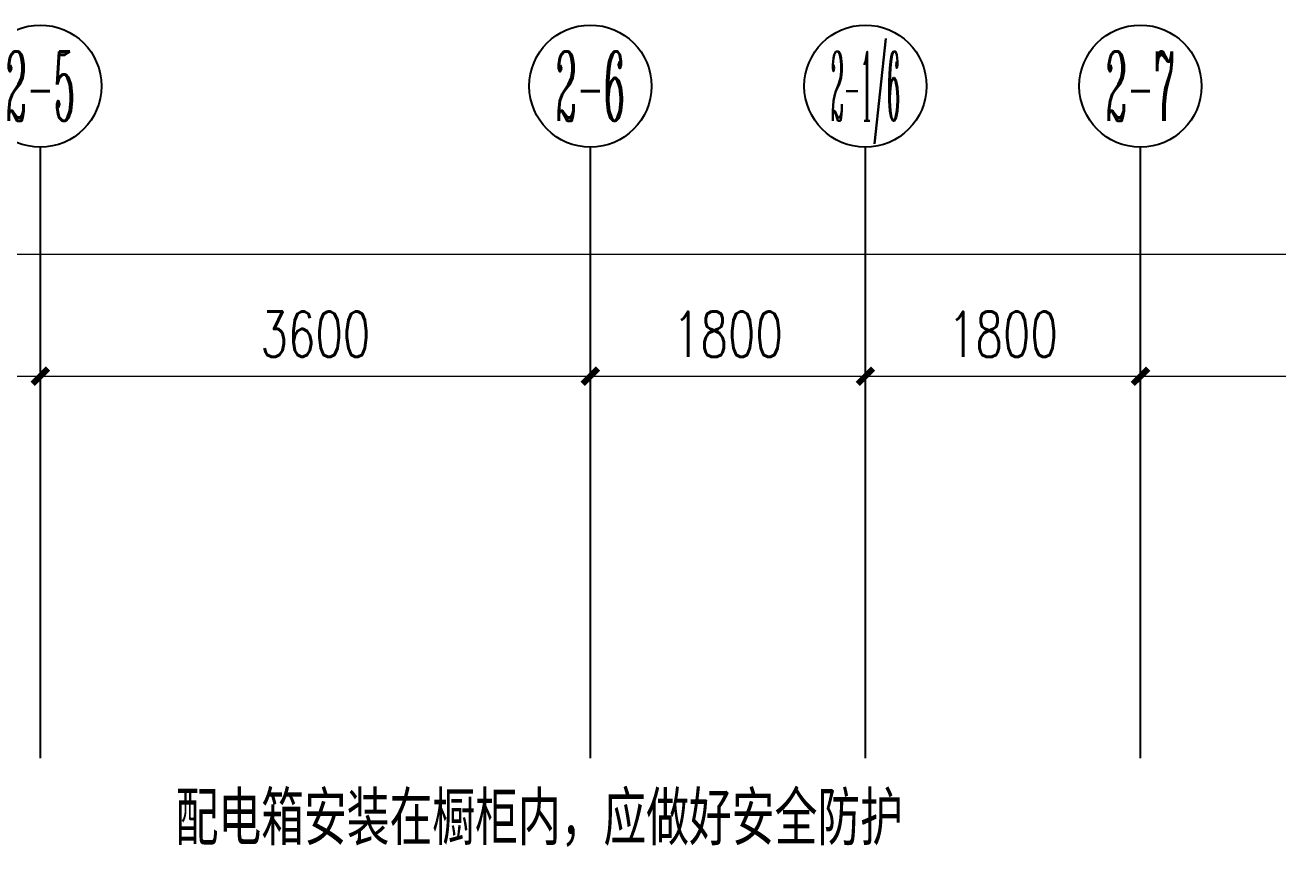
# Model space of a CAD drawing. Extents: x -9422388 to 15610651, y -1992469 to 953794.
# Drawn here: x -2665559 to -2657359, y -199188 to -193806 of the extents above; entities that cross this region are included whole.
import ezdxf
from ezdxf.enums import TextEntityAlignment as Align

# ---------------------------------------------------------------- set-up
doc = ezdxf.new("R2010")
doc.units = 0
doc.header["$LTSCALE"] = 1000
for name, color, linetype in [('AXIS', 3, 'Continuous'), ('AXIS_TEXT', 7, 'Continuous'), ('DIM-箱柜', 3, 'Continuous')]:
    doc.layers.add(name, color=color, linetype=linetype)
doc.layers.add('建筑底图', color=8, linetype='Continuous', lineweight=5)
doc.styles.add('_TCH_AXIS', font='COMPLEX', dxfattribs={"bigfont": 'GBCBIG'})
doc.styles.add('_TCH_DIM_T3', font='SIMPLEX', dxfattribs={"width": 0.705882, "bigfont": 'GBCBIG'})
doc.styles.add('_TEL_DIM', font='SIMPLEX', dxfattribs={"width": 0.8, "height": 3.5, "bigfont": 'HZTXT'})
doc.styles.add('COMPLEX', font='COMPLEX')
doc.dimstyles.new('_TCH_ARCH&&100', dxfattribs={"dimtxt": 297.5, "dimasz": 100, "dimexe": 250, "dimexo": 300, "dimgap": 126.25, "dimtad": 1, "dimdec": 0, "dimzin": 0, "dimdsep": 46, "dimtxsty": '_TCH_DIM_T3', "dimblk": 'ARCHTICK', "dimcen": 0.09, "dimclrt": 7, "dimazin": 2, "dimtfac": 1, "dimtdec": 0, "dimtix": 1, "dimtmove": 2, "dimatfit": 3, "dimfxl": 0, "dimtolj": 1, "dimtzin": 0, "dimarcsym": 0})

# ---------------------------------------------------------------- blocks, each defined once
blk = doc.blocks.new('_ArchTick')
at = {"color": 0, "linetype": 'ByBlock', "const_width": 0.4}
blk.add_lwpolyline([(-0.5, -0.5), (0.5, 0.5)], dxfattribs=at)
blk = doc.blocks.new('*D626')
at = {"layer": 'AXIS', "color": 0, "lineweight": -2, "transparency": 16777216}
for p, q in [((1875330.2, -392874.7), (1875330.2, -389624.7)), ((1910030.2, -392874.7), (1910030.2, -389624.7)), ((1875330.2, -389874.7), (1910030.2, -389874.7))]:
    blk.add_line(p, q, dxfattribs=at)
at = {"layer": 'Defpoints', "color": 0, "transparency": 16777216}
for p in [(1910030.2, -389874.7), (1875330.2, -393174.7), (1910030.2, -393174.7)]:
    blk.add_point(p, dxfattribs=at)
at = {"layer": 'AXIS', "color": 0, "lineweight": -2, "transparency": 16777216, "xscale": 100, "yscale": 100, "zscale": 100, "rotation": 180}
blk.add_blockref('_ArchTick', (1875330.2, -389874.7), dxfattribs=at)
at = {"layer": 'AXIS', "color": 0, "lineweight": -2, "transparency": 16777216, "xscale": 100, "yscale": 100, "zscale": 100}
blk.add_blockref('_ArchTick', (1910030.2, -389874.7), dxfattribs=at)
at = {"layer": 'AXIS', "color": 7, "transparency": 16777216, "insert": (1892680.2, -389599.7), "char_height": 297.5, "attachment_point": 5, "style": '_TCH_DIM_T3'}
blk.add_mtext('\\A1;34700', dxfattribs=at)
blk = doc.blocks.new('*D676')
at = {"layer": 'AXIS', "color": 0, "lineweight": -2, "transparency": 16777216}
for p, q in [((1878930.2, -392874.7), (1878930.2, -390424.7)), ((1882530.2, -392874.7), (1882530.2, -390424.7)), ((1878930.2, -390674.7), (1882530.2, -390674.7))]:
    blk.add_line(p, q, dxfattribs=at)
at = {"layer": 'Defpoints', "color": 0, "transparency": 16777216}
for p in [(1882530.2, -390674.7), (1878930.2, -393174.7), (1882530.2, -393174.7)]:
    blk.add_point(p, dxfattribs=at)
at = {"layer": 'AXIS', "color": 0, "lineweight": -2, "transparency": 16777216, "xscale": 100, "yscale": 100, "zscale": 100, "rotation": 180}
blk.add_blockref('_ArchTick', (1878930.2, -390674.7), dxfattribs=at)
at = {"layer": 'AXIS', "color": 0, "lineweight": -2, "transparency": 16777216, "xscale": 100, "yscale": 100, "zscale": 100}
blk.add_blockref('_ArchTick', (1882530.2, -390674.7), dxfattribs=at)
at = {"layer": 'AXIS', "color": 7, "transparency": 16777216, "insert": (1880730.2, -390399.7), "char_height": 297.5, "attachment_point": 5, "style": '_TCH_DIM_T3'}
blk.add_mtext('\\A1;3600', dxfattribs=at)
blk = doc.blocks.new('*D677')
at = {"layer": 'AXIS', "color": 0, "lineweight": -2, "transparency": 16777216}
for p, q in [((1882530.2, -392874.7), (1882530.2, -390424.7)), ((1886130.2, -392874.7), (1886130.2, -390424.7)), ((1882530.2, -390674.7), (1886130.2, -390674.7))]:
    blk.add_line(p, q, dxfattribs=at)
at = {"layer": 'Defpoints', "color": 0, "transparency": 16777216}
for p in [(1886130.2, -390674.7), (1882530.2, -393174.7), (1886130.2, -393174.7)]:
    blk.add_point(p, dxfattribs=at)
at = {"layer": 'AXIS', "color": 0, "lineweight": -2, "transparency": 16777216, "xscale": 100, "yscale": 100, "zscale": 100, "rotation": 180}
blk.add_blockref('_ArchTick', (1882530.2, -390674.7), dxfattribs=at)
at = {"layer": 'AXIS', "color": 0, "lineweight": -2, "transparency": 16777216, "xscale": 100, "yscale": 100, "zscale": 100}
blk.add_blockref('_ArchTick', (1886130.2, -390674.7), dxfattribs=at)
at = {"layer": 'AXIS', "color": 7, "transparency": 16777216, "insert": (1884330.2, -390399.7), "char_height": 297.5, "attachment_point": 5, "style": '_TCH_DIM_T3'}
blk.add_mtext('\\A1;3600', dxfattribs=at)
blk = doc.blocks.new('*D678')
at = {"layer": 'AXIS', "color": 0, "lineweight": -2, "transparency": 16777216}
for p, q in [((1886130.2, -392874.7), (1886130.2, -390424.7)), ((1887930.2, -392874.7), (1887930.2, -390424.7)), ((1886130.2, -390674.7), (1887930.2, -390674.7))]:
    blk.add_line(p, q, dxfattribs=at)
at = {"layer": 'Defpoints', "color": 0, "transparency": 16777216}
for p in [(1887930.2, -390674.7), (1886130.2, -393174.7), (1887930.2, -393174.7)]:
    blk.add_point(p, dxfattribs=at)
at = {"layer": 'AXIS', "color": 0, "lineweight": -2, "transparency": 16777216, "xscale": 100, "yscale": 100, "zscale": 100, "rotation": 180}
blk.add_blockref('_ArchTick', (1886130.2, -390674.7), dxfattribs=at)
at = {"layer": 'AXIS', "color": 0, "lineweight": -2, "transparency": 16777216, "xscale": 100, "yscale": 100, "zscale": 100}
blk.add_blockref('_ArchTick', (1887930.2, -390674.7), dxfattribs=at)
at = {"layer": 'AXIS', "color": 7, "transparency": 16777216, "insert": (1887030.2, -390399.7), "char_height": 297.5, "attachment_point": 5, "style": '_TCH_DIM_T3'}
blk.add_mtext('\\A1;1800', dxfattribs=at)
blk = doc.blocks.new('*D679')
at = {"layer": 'AXIS', "color": 0, "lineweight": -2, "transparency": 16777216}
for p, q in [((1887930.2, -392874.7), (1887930.2, -390424.7)), ((1889730.2, -392874.7), (1889730.2, -390424.7)), ((1887930.2, -390674.7), (1889730.2, -390674.7))]:
    blk.add_line(p, q, dxfattribs=at)
at = {"layer": 'Defpoints', "color": 0, "transparency": 16777216}
for p in [(1889730.2, -390674.7), (1887930.2, -393174.7), (1889730.2, -393174.7)]:
    blk.add_point(p, dxfattribs=at)
at = {"layer": 'AXIS', "color": 0, "lineweight": -2, "transparency": 16777216, "xscale": 100, "yscale": 100, "zscale": 100, "rotation": 180}
blk.add_blockref('_ArchTick', (1887930.2, -390674.7), dxfattribs=at)
at = {"layer": 'AXIS', "color": 0, "lineweight": -2, "transparency": 16777216, "xscale": 100, "yscale": 100, "zscale": 100}
blk.add_blockref('_ArchTick', (1889730.2, -390674.7), dxfattribs=at)
at = {"layer": 'AXIS', "color": 7, "transparency": 16777216, "insert": (1888830.2, -390399.7), "char_height": 297.5, "attachment_point": 5, "style": '_TCH_DIM_T3'}
blk.add_mtext('\\A1;1800', dxfattribs=at)
blk = doc.blocks.new('*D680')
at = {"layer": 'AXIS', "color": 0, "lineweight": -2, "transparency": 16777216}
for p, q in [((1889730.2, -392874.7), (1889730.2, -390424.7)), ((1893330.2, -392874.7), (1893330.2, -390424.7)), ((1889730.2, -390674.7), (1893330.2, -390674.7))]:
    blk.add_line(p, q, dxfattribs=at)
at = {"layer": 'Defpoints', "color": 0, "transparency": 16777216}
for p in [(1893330.2, -390674.7), (1889730.2, -393174.7), (1893330.2, -393174.7)]:
    blk.add_point(p, dxfattribs=at)
at = {"layer": 'AXIS', "color": 0, "lineweight": -2, "transparency": 16777216, "xscale": 100, "yscale": 100, "zscale": 100, "rotation": 180}
blk.add_blockref('_ArchTick', (1889730.2, -390674.7), dxfattribs=at)
at = {"layer": 'AXIS', "color": 0, "lineweight": -2, "transparency": 16777216, "xscale": 100, "yscale": 100, "zscale": 100}
blk.add_blockref('_ArchTick', (1893330.2, -390674.7), dxfattribs=at)
at = {"layer": 'AXIS', "color": 7, "transparency": 16777216, "insert": (1891530.2, -390399.7), "char_height": 297.5, "attachment_point": 5, "style": '_TCH_DIM_T3'}
blk.add_mtext('\\A1;3600', dxfattribs=at)
blk = doc.blocks.new('_AXISO')
at = {"color": 0}
blk.add_circle((0, 0), 0.5, dxfattribs=at)
at = {"layer": 'AXIS_TEXT', "color": 0, "style": 'COMPLEX', "width": 1.041667}
blk.add_attdef('A', text='', height=0.56, dxfattribs=at).set_placement((-0.25, -0.28), (0.25, -0.28), align=Align.FIT)
blk = doc.blocks.new('4444')
at = {"layer": 'AXIS', "color": 8}
for p, q in [((1882530.2, -393174.7), (1882530.2, -389174.7)), ((1886130.2, -393174.7), (1886130.2, -389174.7)), ((1887930.2, -393174.7), (1887930.2, -389174.7)), ((1889730.2, -393174.7), (1889730.2, -389174.7))]:
    blk.add_line(p, q, dxfattribs=at)
ref = blk.add_blockref('_AXISO', (1882530.2, -388774.7), dxfattribs=dict(at, xscale=800, yscale=800, zscale=800))
ref.add_attrib('A', '2-5', dxfattribs={"layer": 'AXIS_TEXT', "color": 8, "height": 452.55, "style": '_TCH_AXIS', "width": 0.35}).set_placement((1882303.9, -389001), (1882756.5, -389001), align=Align.FIT)
ref = blk.add_blockref('_AXISO', (1886130.2, -388774.7), dxfattribs=dict(at, xscale=800, yscale=800, zscale=800))
ref.add_attrib('A', '2-6', dxfattribs={"layer": 'AXIS_TEXT', "color": 8, "height": 452.55, "style": '_TCH_AXIS', "width": 0.35}).set_placement((1885903.9, -389001), (1886356.5, -389001), align=Align.FIT)
ref = blk.add_blockref('_AXISO', (1887930.2, -388774.7), dxfattribs=dict(at, xscale=800, yscale=800, zscale=800))
ref.add_attrib('A', '2-1/6', dxfattribs={"layer": 'AXIS_TEXT', "color": 8, "height": 452.55, "style": '_TCH_AXIS', "width": 0.216495}).set_placement((1887703.9, -389001), (1888156.5, -389001), align=Align.FIT)
ref = blk.add_blockref('_AXISO', (1889730.2, -388774.7), dxfattribs=dict(at, xscale=800, yscale=800, zscale=800))
ref.add_attrib('A', '2-7', dxfattribs={"layer": 'AXIS_TEXT', "color": 8, "height": 452.55, "style": '_TCH_AXIS', "width": 0.35}).set_placement((1889503.9, -389001), (1889956.5, -389001), align=Align.FIT)
for p1, p2, distance, picture, middle in [((1875330.2, -393174.7), (1910030.2, -393174.7), 3300, '*D626', (1892680.2, -389599.7)), ((1878930.2, -393174.7), (1882530.2, -393174.7), 2500, '*D676', (1880730.2, -390399.7)), ((1882530.2, -393174.7), (1886130.2, -393174.7), 2500, '*D677', (1884330.2, -390399.7)), ((1886130.2, -393174.7), (1887930.2, -393174.7), 2500, '*D678', (1887030.2, -390399.7)), ((1887930.2, -393174.7), (1889730.2, -393174.7), 2500, '*D679', (1888830.2, -390399.7)), ((1889730.2, -393174.7), (1893330.2, -393174.7), 2500, '*D680', (1891530.2, -390399.7))]:
    dim = blk.add_aligned_dim(p1=p1, p2=p2, distance=distance, dimstyle='_TCH_ARCH&&100', dxfattribs=at)
    dim.commit()
    dim.dimension.update_dxf_attribs({"geometry": picture, "text_midpoint": middle})

msp = doc.modelspace()

# ---------------------------------------------------------------- block references
at = {"layer": '建筑底图', "color": 8}
msp.add_blockref('4444', (-4547988.93389, 194568.76239), dxfattribs=at)

# ---------------------------------------------------------------- texts
at = {"layer": 'DIM-箱柜', "color": 7, "style": '_TEL_DIM', "width": 0.8}
msp.add_text('配电箱安装在橱柜内，应做好安全防护', height=350, dxfattribs=at).set_placement((-2664573.16174, -199177.11309))

doc.saveas('drawing.dxf')
